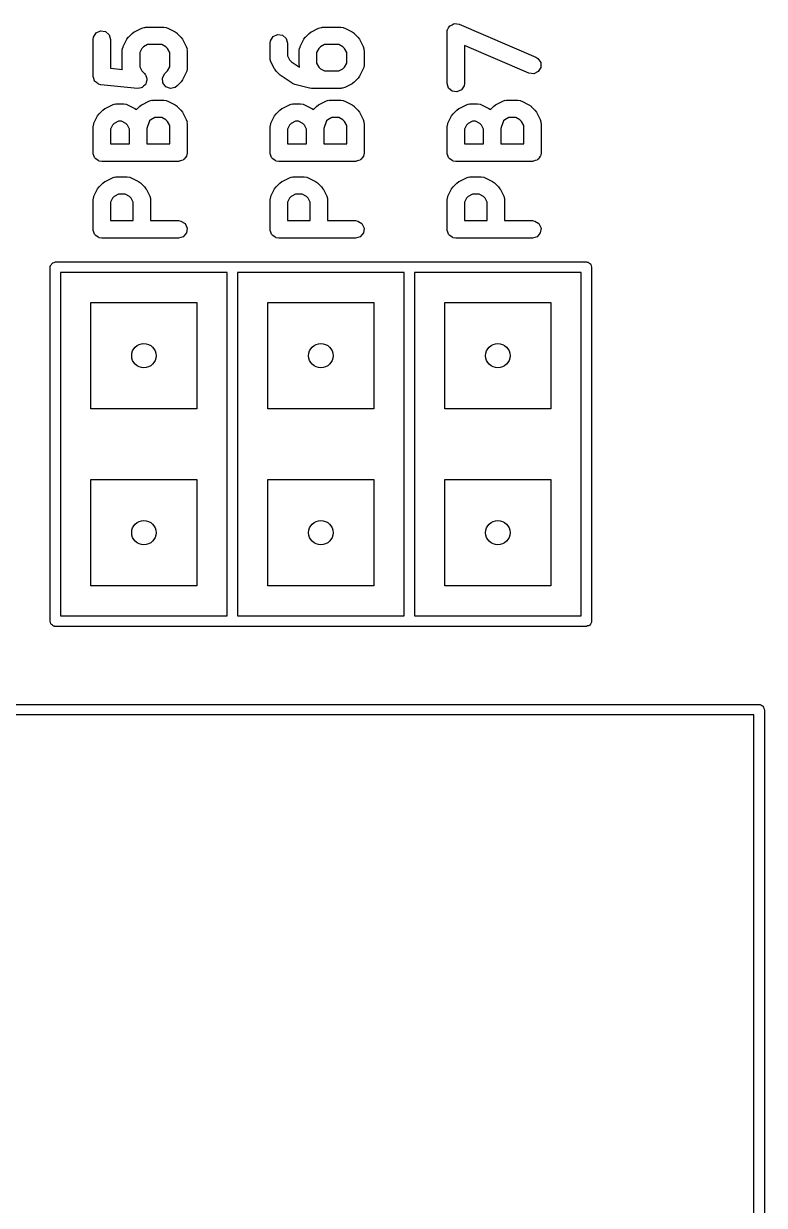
# Model space of a CAD drawing. Extents: x 0.02 to 3.19, y 0.04 to 3.94.
# Drawn here: x 2.407 to 2.826, y 3.27 to 3.938 of the extents above; entities that cross this region are included whole.
import ezdxf

# ---------------------------------------------------------------- set-up
doc = ezdxf.new("R2010")
doc.units = 0
doc.header["$MEASUREMENT"] = 0
doc.layers.add('BLACK', color=7, linetype='CONTINUOUS')

msp = doc.modelspace()

# ---------------------------------------------------------------- linework, layer by layer
at = {"layer": 'BLACK', "linetype": 'CONTINUOUS'}
for p, q in [((2.44799, 3.93234), (2.45052, 3.93349)), ((2.45052, 3.93349), (2.45326, 3.93309)), ((2.45326, 3.93309), (2.45536, 3.93128)), ((2.46836, 3.9321), (2.46948, 3.93294)), ((2.46948, 3.93294), (2.46957, 3.93296)), ((2.46957, 3.93296), (2.46964, 3.93302)), ((2.46964, 3.93302), (2.47376, 3.93508)), ((2.47376, 3.93508), (2.47509, 3.93552)), ((2.47509, 3.93552), (2.47553, 3.93548)), ((2.47553, 3.93548), (2.47596, 3.9356)), ((2.47596, 3.9356), (2.48627, 3.9356)), ((2.48627, 3.9356), (2.48766, 3.9354)), ((2.48766, 3.9354), (2.48804, 3.93516)), ((2.48804, 3.93516), (2.48847, 3.93508)), ((2.48847, 3.93508), (2.4926, 3.93302)), ((2.4926, 3.93302), (2.49375, 3.93222)), ((2.56836, 3.9321), (2.56948, 3.93294)), ((2.56948, 3.93294), (2.56957, 3.93296)), ((2.56957, 3.93296), (2.56964, 3.93302)), ((2.56964, 3.93302), (2.57376, 3.93508)), ((2.57376, 3.93508), (2.57509, 3.93552)), ((2.57509, 3.93552), (2.57553, 3.93548)), ((2.57553, 3.93548), (2.57596, 3.9356)), ((2.57596, 3.9356), (2.58627, 3.9356)), ((2.58627, 3.9356), (2.58766, 3.9354)), ((2.58766, 3.9354), (2.58804, 3.93516)), ((2.58804, 3.93516), (2.58847, 3.93508)), ((2.58847, 3.93508), (2.5926, 3.93302)), ((2.5926, 3.93302), (2.59375, 3.93222)), ((2.64629, 3.93274), (2.64646, 3.93393)), ((2.64629, 3.90387), (2.64629, 3.93274)), ((2.64646, 3.93402), (2.64648, 3.93405)), ((2.64646, 3.93393), (2.64646, 3.93402)), ((2.64648, 3.93405), (2.64649, 3.93413)), ((2.64649, 3.93413), (2.64721, 3.93525)), ((2.64721, 3.93525), (2.64791, 3.93639)), ((2.64791, 3.93639), (2.64796, 3.93641)), ((2.64796, 3.93641), (2.64799, 3.93646)), ((2.64799, 3.93646), (2.6492, 3.93702)), ((2.6492, 3.93702), (2.6504, 3.9376)), ((2.6504, 3.9376), (2.65046, 3.93759)), ((2.65046, 3.93759), (2.65052, 3.93761)), ((2.65052, 3.93761), (2.65183, 3.93742)), ((2.65183, 3.93742), (2.65315, 3.93727)), ((2.65315, 3.93727), (2.69646, 3.91871)), ((2.44629, 3.92862), (2.44649, 3.93)), ((2.44629, 3.908), (2.44629, 3.92862)), ((2.44649, 3.93), (2.44799, 3.93234)), ((2.45536, 3.93128), (2.45614, 3.92862)), ((2.45614, 3.92862), (2.45614, 3.91245)), ((2.46331, 3.92463), (2.46537, 3.92876)), ((2.46537, 3.92876), (2.46617, 3.92991)), ((2.46617, 3.92991), (2.46625, 3.92996)), ((2.46625, 3.92996), (2.4663, 3.93004)), ((2.4663, 3.93004), (2.46836, 3.9321)), ((2.49375, 3.93222), (2.4938, 3.93214)), ((2.4938, 3.93214), (2.49388, 3.9321)), ((2.49388, 3.9321), (2.49594, 3.93004)), ((2.49594, 3.93004), (2.49678, 3.92891)), ((2.49678, 3.92891), (2.4968, 3.92882)), ((2.4968, 3.92882), (2.49686, 3.92876)), ((2.49686, 3.92876), (2.49892, 3.92463)), ((2.54629, 3.92656), (2.54649, 3.92794)), ((2.54629, 3.91831), (2.54629, 3.92656)), ((2.54649, 3.92794), (2.54799, 3.93028)), ((2.54799, 3.93028), (2.55052, 3.93143)), ((2.55052, 3.93143), (2.55326, 3.93103)), ((2.55326, 3.93103), (2.55536, 3.92922)), ((2.55536, 3.92922), (2.55614, 3.92656)), ((2.55614, 3.92656), (2.55614, 3.91947)), ((2.56331, 3.92463), (2.56537, 3.92876)), ((2.56537, 3.92876), (2.56617, 3.92991)), ((2.56617, 3.92991), (2.56625, 3.92996)), ((2.56625, 3.92996), (2.5663, 3.93004)), ((2.5663, 3.93004), (2.56836, 3.9321)), ((2.59375, 3.93222), (2.5938, 3.93214)), ((2.5938, 3.93214), (2.59388, 3.9321)), ((2.59388, 3.9321), (2.59594, 3.93004)), ((2.59594, 3.93004), (2.59678, 3.92891)), ((2.59678, 3.92891), (2.5968, 3.92882)), ((2.5968, 3.92882), (2.59686, 3.92876)), ((2.59686, 3.92876), (2.59892, 3.92463)), ((2.46279, 3.92243), (2.46299, 3.92382)), ((2.46279, 3.91212), (2.46279, 3.92243)), ((2.46299, 3.92382), (2.46323, 3.92419)), ((2.46323, 3.92419), (2.46331, 3.92463)), ((2.47382, 3.92364), (2.47263, 3.92127)), ((2.47263, 3.92127), (2.47263, 3.91328)), ((2.47475, 3.92457), (2.47382, 3.92364)), ((2.47712, 3.92576), (2.47475, 3.92457)), ((2.48511, 3.92576), (2.47712, 3.92576)), ((2.48748, 3.92457), (2.48511, 3.92576)), ((2.48842, 3.92364), (2.48748, 3.92457)), ((2.4896, 3.92127), (2.48842, 3.92364)), ((2.4896, 3.91328), (2.4896, 3.92127)), ((2.49892, 3.92463), (2.49937, 3.9233)), ((2.49937, 3.9233), (2.49932, 3.92286)), ((2.49932, 3.92286), (2.49944, 3.92243)), ((2.49944, 3.92243), (2.49944, 3.91212)), ((2.55614, 3.91947), (2.55732, 3.9171)), ((2.56279, 3.92243), (2.56299, 3.92382)), ((2.56279, 3.91418), (2.56279, 3.92243)), ((2.56299, 3.92382), (2.56323, 3.92419)), ((2.56323, 3.92419), (2.56331, 3.92463)), ((2.57382, 3.92364), (2.57263, 3.92127)), ((2.57263, 3.92127), (2.57263, 3.91534)), ((2.57475, 3.92457), (2.57382, 3.92364)), ((2.57712, 3.92576), (2.57475, 3.92457)), ((2.58511, 3.92576), (2.57712, 3.92576)), ((2.58748, 3.92457), (2.58511, 3.92576)), ((2.58842, 3.92364), (2.58748, 3.92457)), ((2.5896, 3.92127), (2.58842, 3.92364)), ((2.5896, 3.91534), (2.5896, 3.92127)), ((2.59892, 3.92463), (2.59937, 3.9233)), ((2.59937, 3.9233), (2.59932, 3.92286)), ((2.59932, 3.92286), (2.59944, 3.92243)), ((2.59944, 3.92243), (2.59944, 3.91418)), ((2.69258, 3.90966), (2.65614, 3.92528)), ((2.65614, 3.92528), (2.65614, 3.90387)), ((2.47263, 3.91328), (2.47382, 3.91091)), ((2.48842, 3.91091), (2.4896, 3.91328)), ((2.54642, 3.91788), (2.54629, 3.91831)), ((2.54637, 3.91744), (2.54642, 3.91788)), ((2.54681, 3.91611), (2.54637, 3.91744)), ((2.54888, 3.91198), (2.54681, 3.91611)), ((2.55732, 3.9171), (2.55848, 3.91594)), ((2.55848, 3.91594), (2.563, 3.91293)), ((2.56292, 3.91375), (2.56279, 3.91418)), ((2.56287, 3.91331), (2.56292, 3.91375)), ((2.563, 3.91293), (2.56287, 3.91331)), ((2.57263, 3.91534), (2.57382, 3.91297)), ((2.57382, 3.91297), (2.57475, 3.91204)), ((2.58748, 3.91204), (2.58842, 3.91297)), ((2.58842, 3.91297), (2.5896, 3.91534)), ((2.59924, 3.9128), (2.599, 3.91242)), ((2.59944, 3.91418), (2.59924, 3.9128)), ((2.69646, 3.91871), (2.69766, 3.91798)), ((2.69766, 3.91798), (2.69921, 3.91568)), ((2.69928, 3.91291), (2.69783, 3.91054)), ((2.69921, 3.91568), (2.69928, 3.91291)), ((2.44633, 3.90789), (2.44629, 3.908)), ((2.4463, 3.90778), (2.44633, 3.90789)), ((2.44671, 3.90657), (2.4463, 3.90778)), ((2.44708, 3.90534), (2.44671, 3.90657)), ((2.45614, 3.91245), (2.46289, 3.91177)), ((2.46289, 3.91177), (2.46279, 3.91212)), ((2.47382, 3.91091), (2.47532, 3.90941)), ((2.47532, 3.90941), (2.47571, 3.90889)), ((2.47571, 3.90889), (2.47586, 3.90877)), ((2.47586, 3.90877), (2.47591, 3.90862)), ((2.47591, 3.90862), (2.47616, 3.90829)), ((2.47616, 3.90829), (2.47639, 3.9072)), ((2.47639, 3.9072), (2.47675, 3.90615)), ((2.47675, 3.90615), (2.47669, 3.90587)), ((2.47669, 3.90587), (2.47675, 3.90558)), ((2.48559, 3.90698), (2.48692, 3.90941)), ((2.48579, 3.90421), (2.48559, 3.90698)), ((2.48692, 3.90941), (2.48842, 3.91091)), ((2.49892, 3.90992), (2.49686, 3.9058)), ((2.499, 3.91036), (2.49892, 3.90992)), ((2.49924, 3.91073), (2.499, 3.91036)), ((2.49944, 3.91212), (2.49924, 3.91073)), ((2.54894, 3.91191), (2.54888, 3.91198)), ((2.54896, 3.91182), (2.54894, 3.91191)), ((2.5498, 3.9107), (2.54896, 3.91182)), ((2.55186, 3.90864), (2.5498, 3.9107)), ((2.55202, 3.90855), (2.55186, 3.90864)), ((2.55261, 3.90803), (2.55202, 3.90855)), ((2.5588, 3.9039), (2.55261, 3.90803)), ((2.57475, 3.91204), (2.57712, 3.91085)), ((2.57712, 3.91085), (2.58511, 3.91085)), ((2.58511, 3.91085), (2.58748, 3.91204)), ((2.59594, 3.90658), (2.59388, 3.90452)), ((2.59598, 3.90666), (2.59594, 3.90658)), ((2.59606, 3.90671), (2.59598, 3.90666)), ((2.59686, 3.90786), (2.59606, 3.90671)), ((2.59892, 3.91198), (2.59686, 3.90786)), ((2.599, 3.91242), (2.59892, 3.91198)), ((2.69534, 3.90933), (2.69258, 3.90966)), ((2.69783, 3.91054), (2.69534, 3.90933)), ((2.44716, 3.90526), (2.44708, 3.90534)), ((2.44719, 3.90516), (2.44716, 3.90526)), ((2.4482, 3.90436), (2.44719, 3.90516)), ((2.44917, 3.90352), (2.4482, 3.90436)), ((2.44928, 3.9035), (2.44917, 3.90352)), ((2.44937, 3.90344), (2.44928, 3.9035)), ((2.45073, 3.9031), (2.44937, 3.90344)), ((2.47135, 3.90104), (2.45073, 3.9031)), ((2.47245, 3.90124), (2.47135, 3.90104)), ((2.47356, 3.90132), (2.47245, 3.90124)), ((2.47379, 3.9015), (2.47356, 3.90132)), ((2.47407, 3.90155), (2.47379, 3.9015)), ((2.47488, 3.90232), (2.47407, 3.90155)), ((2.47578, 3.90298), (2.47488, 3.90232)), ((2.47588, 3.90326), (2.47578, 3.90298)), ((2.47609, 3.90345), (2.47588, 3.90326)), ((2.47636, 3.90454), (2.47609, 3.90345)), ((2.47675, 3.90558), (2.47636, 3.90454)), ((2.48745, 3.90199), (2.48579, 3.90421)), ((2.49005, 3.90102), (2.48745, 3.90199)), ((2.49276, 3.90161), (2.49005, 3.90102)), ((2.49388, 3.90245), (2.49276, 3.90161)), ((2.49594, 3.90452), (2.49388, 3.90245)), ((2.49598, 3.9046), (2.49594, 3.90452)), ((2.49606, 3.90464), (2.49598, 3.9046)), ((2.49686, 3.9058), (2.49606, 3.90464)), ((2.55894, 3.90386), (2.5588, 3.9039)), ((2.55904, 3.90375), (2.55894, 3.90386)), ((2.56033, 3.90322), (2.55904, 3.90375)), ((2.56858, 3.90116), (2.56033, 3.90322)), ((2.56872, 3.90116), (2.56858, 3.90116)), ((2.56978, 3.90101), (2.56872, 3.90116)), ((2.58627, 3.90101), (2.56978, 3.90101)), ((2.5867, 3.90114), (2.58627, 3.90101)), ((2.58715, 3.90109), (2.5867, 3.90114)), ((2.58847, 3.90153), (2.58715, 3.90109)), ((2.5926, 3.90359), (2.58847, 3.90153)), ((2.59267, 3.90366), (2.5926, 3.90359)), ((2.59276, 3.90368), (2.59267, 3.90366)), ((2.59388, 3.90452), (2.59276, 3.90368)), ((2.64708, 3.90121), (2.64629, 3.90387)), ((2.64917, 3.89939), (2.64708, 3.90121)), ((2.65192, 3.899), (2.64917, 3.89939)), ((2.65444, 3.90015), (2.65192, 3.899)), ((2.65594, 3.90248), (2.65444, 3.90015)), ((2.65614, 3.90387), (2.65594, 3.90248)), ((2.47376, 3.89178), (2.47789, 3.89384)), ((2.47789, 3.89384), (2.47922, 3.89428)), ((2.47922, 3.89428), (2.47966, 3.89423)), ((2.47966, 3.89423), (2.48009, 3.89436)), ((2.48009, 3.89436), (2.48627, 3.89436)), ((2.48627, 3.89436), (2.48766, 3.89416)), ((2.48766, 3.89416), (2.48804, 3.89392)), ((2.48804, 3.89392), (2.48847, 3.89384)), ((2.48847, 3.89384), (2.4926, 3.89178)), ((2.57376, 3.89178), (2.57789, 3.89384)), ((2.57789, 3.89384), (2.57922, 3.89428)), ((2.57922, 3.89428), (2.57966, 3.89423)), ((2.57966, 3.89423), (2.58009, 3.89436)), ((2.58009, 3.89436), (2.58627, 3.89436)), ((2.58627, 3.89436), (2.58766, 3.89416)), ((2.58766, 3.89416), (2.58804, 3.89392)), ((2.58804, 3.89392), (2.58847, 3.89384)), ((2.58847, 3.89384), (2.5926, 3.89178)), ((2.67376, 3.89178), (2.67789, 3.89384)), ((2.67789, 3.89384), (2.67922, 3.89428)), ((2.67922, 3.89428), (2.67966, 3.89423)), ((2.67966, 3.89423), (2.68009, 3.89436)), ((2.68009, 3.89436), (2.68627, 3.89436)), ((2.68627, 3.89436), (2.68766, 3.89416)), ((2.68766, 3.89416), (2.68804, 3.89392)), ((2.68804, 3.89392), (2.68847, 3.89384)), ((2.68847, 3.89384), (2.6926, 3.89178)), ((2.44888, 3.88545), (2.44967, 3.8866)), ((2.44967, 3.8866), (2.44975, 3.88665)), ((2.44975, 3.88665), (2.4498, 3.88673)), ((2.4498, 3.88673), (2.45186, 3.88879)), ((2.45186, 3.88879), (2.45298, 3.88963)), ((2.45298, 3.88963), (2.45307, 3.88965)), ((2.45307, 3.88965), (2.45314, 3.88971)), ((2.45314, 3.88971), (2.45726, 3.89178)), ((2.45726, 3.89178), (2.45859, 3.89222)), ((2.45859, 3.89222), (2.45904, 3.89217)), ((2.45904, 3.89217), (2.45946, 3.89229)), ((2.45946, 3.89229), (2.46359, 3.89229)), ((2.46359, 3.89229), (2.46498, 3.8921)), ((2.46498, 3.8921), (2.46535, 3.89185)), ((2.46535, 3.89185), (2.46579, 3.89178)), ((2.46579, 3.89178), (2.46991, 3.88971)), ((2.46991, 3.88971), (2.47076, 3.88913)), ((2.47076, 3.88913), (2.47248, 3.89085)), ((2.47248, 3.89085), (2.4736, 3.89169)), ((2.4736, 3.89169), (2.47369, 3.89171)), ((2.47369, 3.89171), (2.47376, 3.89178)), ((2.4926, 3.89178), (2.49375, 3.89098)), ((2.49375, 3.89098), (2.4938, 3.8909)), ((2.4938, 3.8909), (2.49388, 3.89085)), ((2.49388, 3.89085), (2.49594, 3.88879)), ((2.49594, 3.88879), (2.49678, 3.88767)), ((2.49678, 3.88767), (2.4968, 3.88758)), ((2.4968, 3.88758), (2.49686, 3.88751)), ((2.49686, 3.88751), (2.49892, 3.88339)), ((2.54888, 3.88545), (2.54967, 3.8866)), ((2.54967, 3.8866), (2.54975, 3.88665)), ((2.54975, 3.88665), (2.5498, 3.88673)), ((2.5498, 3.88673), (2.55186, 3.88879)), ((2.55186, 3.88879), (2.55298, 3.88963)), ((2.55298, 3.88963), (2.55307, 3.88965)), ((2.55307, 3.88965), (2.55314, 3.88971)), ((2.55314, 3.88971), (2.55726, 3.89178)), ((2.55726, 3.89178), (2.55859, 3.89222)), ((2.55859, 3.89222), (2.55904, 3.89217)), ((2.55904, 3.89217), (2.55946, 3.89229)), ((2.55946, 3.89229), (2.56359, 3.89229)), ((2.56359, 3.89229), (2.56498, 3.8921)), ((2.56498, 3.8921), (2.56535, 3.89185)), ((2.56535, 3.89185), (2.56579, 3.89178)), ((2.56579, 3.89178), (2.56991, 3.88971)), ((2.56991, 3.88971), (2.57076, 3.88913)), ((2.57076, 3.88913), (2.57248, 3.89085)), ((2.57248, 3.89085), (2.5736, 3.89169)), ((2.5736, 3.89169), (2.57369, 3.89171)), ((2.57369, 3.89171), (2.57376, 3.89178)), ((2.5926, 3.89178), (2.59375, 3.89098)), ((2.59375, 3.89098), (2.5938, 3.8909)), ((2.5938, 3.8909), (2.59388, 3.89085)), ((2.59388, 3.89085), (2.59594, 3.88879)), ((2.59594, 3.88879), (2.59678, 3.88767)), ((2.59678, 3.88767), (2.5968, 3.88758)), ((2.5968, 3.88758), (2.59686, 3.88751)), ((2.59686, 3.88751), (2.59892, 3.88339)), ((2.64888, 3.88545), (2.64967, 3.8866)), ((2.64967, 3.8866), (2.64975, 3.88665)), ((2.64975, 3.88665), (2.6498, 3.88673)), ((2.6498, 3.88673), (2.65186, 3.88879)), ((2.65186, 3.88879), (2.65298, 3.88963)), ((2.65298, 3.88963), (2.65307, 3.88965)), ((2.65307, 3.88965), (2.65314, 3.88971)), ((2.65314, 3.88971), (2.65726, 3.89178)), ((2.65726, 3.89178), (2.65859, 3.89222)), ((2.65859, 3.89222), (2.65904, 3.89217)), ((2.65904, 3.89217), (2.65946, 3.89229)), ((2.65946, 3.89229), (2.66359, 3.89229)), ((2.66359, 3.89229), (2.66498, 3.8921)), ((2.66498, 3.8921), (2.66535, 3.89185)), ((2.66535, 3.89185), (2.66579, 3.89178)), ((2.66579, 3.89178), (2.66991, 3.88971)), ((2.66991, 3.88971), (2.67076, 3.88913)), ((2.67076, 3.88913), (2.67248, 3.89085)), ((2.67248, 3.89085), (2.6736, 3.89169)), ((2.6736, 3.89169), (2.67369, 3.89171)), ((2.67369, 3.89171), (2.67376, 3.89178)), ((2.6926, 3.89178), (2.69375, 3.89098)), ((2.69375, 3.89098), (2.6938, 3.8909)), ((2.6938, 3.8909), (2.69388, 3.89085)), ((2.69388, 3.89085), (2.69594, 3.88879)), ((2.69594, 3.88879), (2.69678, 3.88767)), ((2.69678, 3.88767), (2.6968, 3.88758)), ((2.6968, 3.88758), (2.69686, 3.88751)), ((2.69686, 3.88751), (2.69892, 3.88339)), ((2.44629, 3.87912), (2.44649, 3.88051)), ((2.44629, 3.86469), (2.44629, 3.87912)), ((2.44649, 3.88051), (2.44674, 3.88089)), ((2.44674, 3.88089), (2.44681, 3.88133)), ((2.44681, 3.88133), (2.44888, 3.88545)), ((2.45732, 3.88033), (2.45614, 3.87796)), ((2.45826, 3.88127), (2.45732, 3.88033)), ((2.46063, 3.88245), (2.45826, 3.88127)), ((2.46243, 3.88245), (2.46063, 3.88245)), ((2.4648, 3.88127), (2.46243, 3.88245)), ((2.46573, 3.88033), (2.4648, 3.88127)), ((2.46692, 3.87796), (2.46573, 3.88033)), ((2.4782, 3.88265), (2.47676, 3.87833)), ((2.47888, 3.88333), (2.4782, 3.88265)), ((2.48125, 3.88451), (2.47888, 3.88333)), ((2.48511, 3.88451), (2.48125, 3.88451)), ((2.48748, 3.88333), (2.48511, 3.88451)), ((2.48842, 3.8824), (2.48748, 3.88333)), ((2.4896, 3.88003), (2.48842, 3.8824)), ((2.4896, 3.86961), (2.4896, 3.88003)), ((2.49892, 3.88339), (2.49937, 3.88206)), ((2.49937, 3.88206), (2.49932, 3.88161)), ((2.49932, 3.88161), (2.49944, 3.88119)), ((2.49944, 3.88119), (2.49944, 3.86469)), ((2.54629, 3.87912), (2.54649, 3.88051)), ((2.54629, 3.86469), (2.54629, 3.87912)), ((2.54649, 3.88051), (2.54674, 3.88089)), ((2.54674, 3.88089), (2.54681, 3.88133)), ((2.54681, 3.88133), (2.54888, 3.88545)), ((2.55732, 3.88033), (2.55614, 3.87796)), ((2.55826, 3.88127), (2.55732, 3.88033)), ((2.56063, 3.88245), (2.55826, 3.88127)), ((2.56243, 3.88245), (2.56063, 3.88245)), ((2.5648, 3.88127), (2.56243, 3.88245)), ((2.56573, 3.88033), (2.5648, 3.88127)), ((2.56692, 3.87796), (2.56573, 3.88033)), ((2.5782, 3.88265), (2.57676, 3.87833)), ((2.57888, 3.88333), (2.5782, 3.88265)), ((2.58125, 3.88451), (2.57888, 3.88333)), ((2.58511, 3.88451), (2.58125, 3.88451)), ((2.58748, 3.88333), (2.58511, 3.88451)), ((2.58842, 3.8824), (2.58748, 3.88333)), ((2.5896, 3.88003), (2.58842, 3.8824)), ((2.5896, 3.86961), (2.5896, 3.88003)), ((2.59892, 3.88339), (2.59937, 3.88206)), ((2.59937, 3.88206), (2.59932, 3.88161)), ((2.59932, 3.88161), (2.59944, 3.88119)), ((2.59944, 3.88119), (2.59944, 3.86469)), ((2.64629, 3.87912), (2.64649, 3.88051)), ((2.64629, 3.86469), (2.64629, 3.87912)), ((2.64649, 3.88051), (2.64674, 3.88089)), ((2.64674, 3.88089), (2.64681, 3.88133)), ((2.64681, 3.88133), (2.64888, 3.88545)), ((2.65732, 3.88033), (2.65614, 3.87796)), ((2.65826, 3.88127), (2.65732, 3.88033)), ((2.66063, 3.88245), (2.65826, 3.88127)), ((2.66243, 3.88245), (2.66063, 3.88245)), ((2.6648, 3.88127), (2.66243, 3.88245)), ((2.66573, 3.88033), (2.6648, 3.88127)), ((2.66692, 3.87796), (2.66573, 3.88033)), ((2.6782, 3.88265), (2.67676, 3.87833)), ((2.67888, 3.88333), (2.6782, 3.88265)), ((2.68125, 3.88451), (2.67888, 3.88333)), ((2.68511, 3.88451), (2.68125, 3.88451)), ((2.68748, 3.88333), (2.68511, 3.88451)), ((2.68842, 3.8824), (2.68748, 3.88333)), ((2.6896, 3.88003), (2.68842, 3.8824)), ((2.6896, 3.86961), (2.6896, 3.88003)), ((2.69892, 3.88339), (2.69937, 3.88206)), ((2.69937, 3.88206), (2.69932, 3.88161)), ((2.69932, 3.88161), (2.69944, 3.88119)), ((2.69944, 3.88119), (2.69944, 3.86469)), ((2.45614, 3.87796), (2.45614, 3.86961)), ((2.46692, 3.86961), (2.46692, 3.87796)), ((2.47676, 3.87833), (2.47676, 3.86961)), ((2.55614, 3.87796), (2.55614, 3.86961)), ((2.56692, 3.86961), (2.56692, 3.87796)), ((2.57676, 3.87833), (2.57676, 3.86961)), ((2.65614, 3.87796), (2.65614, 3.86961)), ((2.66692, 3.86961), (2.66692, 3.87796)), ((2.67676, 3.87833), (2.67676, 3.86961)), ((2.45614, 3.86961), (2.46692, 3.86961)), ((2.47676, 3.86961), (2.4896, 3.86961)), ((2.55614, 3.86961), (2.56692, 3.86961)), ((2.57676, 3.86961), (2.5896, 3.86961)), ((2.65614, 3.86961), (2.66692, 3.86961)), ((2.67676, 3.86961), (2.6896, 3.86961)), ((2.4464, 3.86434), (2.44629, 3.86469)), ((2.44634, 3.86399), (2.4464, 3.86434)), ((2.44678, 3.86303), (2.44634, 3.86399)), ((2.44708, 3.86203), (2.44678, 3.86303)), ((2.44735, 3.86179), (2.44708, 3.86203)), ((2.4475, 3.86147), (2.44735, 3.86179)), ((2.44838, 3.8609), (2.4475, 3.86147)), ((2.44917, 3.86021), (2.44838, 3.8609)), ((2.44953, 3.86016), (2.44917, 3.86021)), ((2.44983, 3.85997), (2.44953, 3.86016)), ((2.45122, 3.85977), (2.44983, 3.85997)), ((2.49452, 3.85977), (2.45122, 3.85977)), ((2.49487, 3.85987), (2.49452, 3.85977)), ((2.49522, 3.85982), (2.49487, 3.85987)), ((2.49618, 3.86025), (2.49522, 3.85982)), ((2.49718, 3.86055), (2.49618, 3.86025)), ((2.49742, 3.86082), (2.49718, 3.86055)), ((2.49775, 3.86097), (2.49742, 3.86082)), ((2.49831, 3.86185), (2.49775, 3.86097)), ((2.499, 3.86264), (2.49831, 3.86185)), ((2.49905, 3.863), (2.499, 3.86264)), ((2.49924, 3.8633), (2.49905, 3.863)), ((2.49944, 3.86469), (2.49924, 3.8633)), ((2.5464, 3.86434), (2.54629, 3.86469)), ((2.54634, 3.86399), (2.5464, 3.86434)), ((2.54678, 3.86303), (2.54634, 3.86399)), ((2.54708, 3.86203), (2.54678, 3.86303)), ((2.54735, 3.86179), (2.54708, 3.86203)), ((2.5475, 3.86147), (2.54735, 3.86179)), ((2.54838, 3.8609), (2.5475, 3.86147)), ((2.54917, 3.86021), (2.54838, 3.8609)), ((2.54953, 3.86016), (2.54917, 3.86021)), ((2.54983, 3.85997), (2.54953, 3.86016)), ((2.55122, 3.85977), (2.54983, 3.85997)), ((2.59452, 3.85977), (2.55122, 3.85977)), ((2.59487, 3.85987), (2.59452, 3.85977)), ((2.59522, 3.85982), (2.59487, 3.85987)), ((2.59618, 3.86025), (2.59522, 3.85982)), ((2.59718, 3.86055), (2.59618, 3.86025)), ((2.59742, 3.86082), (2.59718, 3.86055)), ((2.59775, 3.86097), (2.59742, 3.86082)), ((2.59831, 3.86185), (2.59775, 3.86097)), ((2.599, 3.86264), (2.59831, 3.86185)), ((2.59905, 3.863), (2.599, 3.86264)), ((2.59924, 3.8633), (2.59905, 3.863)), ((2.59944, 3.86469), (2.59924, 3.8633)), ((2.6464, 3.86434), (2.64629, 3.86469)), ((2.64634, 3.86399), (2.6464, 3.86434)), ((2.64678, 3.86303), (2.64634, 3.86399)), ((2.64708, 3.86203), (2.64678, 3.86303)), ((2.64735, 3.86179), (2.64708, 3.86203)), ((2.6475, 3.86147), (2.64735, 3.86179)), ((2.64838, 3.8609), (2.6475, 3.86147)), ((2.64917, 3.86021), (2.64838, 3.8609)), ((2.64953, 3.86016), (2.64917, 3.86021)), ((2.64983, 3.85997), (2.64953, 3.86016)), ((2.65122, 3.85977), (2.64983, 3.85997)), ((2.69452, 3.85977), (2.65122, 3.85977)), ((2.69487, 3.85987), (2.69452, 3.85977)), ((2.69522, 3.85982), (2.69487, 3.85987)), ((2.69618, 3.86025), (2.69522, 3.85982)), ((2.69718, 3.86055), (2.69618, 3.86025)), ((2.69742, 3.86082), (2.69718, 3.86055)), ((2.69775, 3.86097), (2.69742, 3.86082)), ((2.69831, 3.86185), (2.69775, 3.86097)), ((2.699, 3.86264), (2.69831, 3.86185)), ((2.69905, 3.863), (2.699, 3.86264)), ((2.69924, 3.8633), (2.69905, 3.863)), ((2.69944, 3.86469), (2.69924, 3.8633)), ((2.4498, 3.84548), (2.45186, 3.84755)), ((2.45186, 3.84755), (2.45298, 3.84839)), ((2.45298, 3.84839), (2.45307, 3.84841)), ((2.45307, 3.84841), (2.45314, 3.84847)), ((2.45314, 3.84847), (2.45726, 3.85053)), ((2.45726, 3.85053), (2.45859, 3.85097)), ((2.45859, 3.85097), (2.45904, 3.85092)), ((2.45904, 3.85092), (2.45946, 3.85105)), ((2.45946, 3.85105), (2.46565, 3.85105)), ((2.46565, 3.85105), (2.46704, 3.85085)), ((2.46704, 3.85085), (2.46741, 3.85061)), ((2.46741, 3.85061), (2.46785, 3.85053)), ((2.46785, 3.85053), (2.47198, 3.84847)), ((2.47198, 3.84847), (2.47313, 3.84767)), ((2.47313, 3.84767), (2.47317, 3.84759)), ((2.47317, 3.84759), (2.47326, 3.84755)), ((2.47326, 3.84755), (2.47532, 3.84548)), ((2.5498, 3.84548), (2.55186, 3.84755)), ((2.55186, 3.84755), (2.55298, 3.84839)), ((2.55298, 3.84839), (2.55307, 3.84841)), ((2.55307, 3.84841), (2.55314, 3.84847)), ((2.55314, 3.84847), (2.55726, 3.85053)), ((2.55726, 3.85053), (2.55859, 3.85097)), ((2.55859, 3.85097), (2.55904, 3.85092)), ((2.55904, 3.85092), (2.55946, 3.85105)), ((2.55946, 3.85105), (2.56565, 3.85105)), ((2.56565, 3.85105), (2.56704, 3.85085)), ((2.56704, 3.85085), (2.56741, 3.85061)), ((2.56741, 3.85061), (2.56785, 3.85053)), ((2.56785, 3.85053), (2.57198, 3.84847)), ((2.57198, 3.84847), (2.57313, 3.84767)), ((2.57313, 3.84767), (2.57317, 3.84759)), ((2.57317, 3.84759), (2.57326, 3.84755)), ((2.57326, 3.84755), (2.57532, 3.84548)), ((2.6498, 3.84548), (2.65186, 3.84755)), ((2.65186, 3.84755), (2.65298, 3.84839)), ((2.65298, 3.84839), (2.65307, 3.84841)), ((2.65307, 3.84841), (2.65314, 3.84847)), ((2.65314, 3.84847), (2.65726, 3.85053)), ((2.65726, 3.85053), (2.65859, 3.85097)), ((2.65859, 3.85097), (2.65904, 3.85092)), ((2.65904, 3.85092), (2.65946, 3.85105)), ((2.65946, 3.85105), (2.66565, 3.85105)), ((2.66565, 3.85105), (2.66704, 3.85085)), ((2.66704, 3.85085), (2.66741, 3.85061)), ((2.66741, 3.85061), (2.66785, 3.85053)), ((2.66785, 3.85053), (2.67198, 3.84847)), ((2.67198, 3.84847), (2.67313, 3.84767)), ((2.67313, 3.84767), (2.67317, 3.84759)), ((2.67317, 3.84759), (2.67326, 3.84755)), ((2.67326, 3.84755), (2.67532, 3.84548)), ((2.44629, 3.83788), (2.44649, 3.83927)), ((2.44649, 3.83927), (2.44674, 3.83964)), ((2.44674, 3.83964), (2.44681, 3.84008)), ((2.44681, 3.84008), (2.44888, 3.84421)), ((2.44888, 3.84421), (2.44967, 3.84536)), ((2.44967, 3.84536), (2.44975, 3.8454)), ((2.44975, 3.8454), (2.4498, 3.84548)), ((2.45732, 3.83909), (2.45614, 3.83672)), ((2.45826, 3.84002), (2.45732, 3.83909)), ((2.46063, 3.84121), (2.45826, 3.84002)), ((2.46449, 3.84121), (2.46063, 3.84121)), ((2.46686, 3.84002), (2.46449, 3.84121)), ((2.46779, 3.83909), (2.46686, 3.84002)), ((2.46898, 3.83672), (2.46779, 3.83909)), ((2.47532, 3.84548), (2.47616, 3.84436)), ((2.47616, 3.84436), (2.47618, 3.84427)), ((2.47618, 3.84427), (2.47624, 3.84421)), ((2.47624, 3.84421), (2.4783, 3.84008)), ((2.4783, 3.84008), (2.47874, 3.83875)), ((2.54629, 3.83788), (2.54649, 3.83927)), ((2.54649, 3.83927), (2.54674, 3.83964)), ((2.54674, 3.83964), (2.54681, 3.84008)), ((2.54681, 3.84008), (2.54888, 3.84421)), ((2.54888, 3.84421), (2.54967, 3.84536)), ((2.54967, 3.84536), (2.54975, 3.8454)), ((2.54975, 3.8454), (2.5498, 3.84548)), ((2.55732, 3.83909), (2.55614, 3.83672)), ((2.55826, 3.84002), (2.55732, 3.83909)), ((2.56063, 3.84121), (2.55826, 3.84002)), ((2.56449, 3.84121), (2.56063, 3.84121)), ((2.56686, 3.84002), (2.56449, 3.84121)), ((2.56779, 3.83909), (2.56686, 3.84002)), ((2.56898, 3.83672), (2.56779, 3.83909)), ((2.57532, 3.84548), (2.57616, 3.84436)), ((2.57616, 3.84436), (2.57618, 3.84427)), ((2.57618, 3.84427), (2.57624, 3.84421)), ((2.57624, 3.84421), (2.5783, 3.84008)), ((2.5783, 3.84008), (2.57874, 3.83875)), ((2.64629, 3.83788), (2.64649, 3.83927)), ((2.64649, 3.83927), (2.64674, 3.83964)), ((2.64674, 3.83964), (2.64681, 3.84008)), ((2.64681, 3.84008), (2.64888, 3.84421)), ((2.64888, 3.84421), (2.64967, 3.84536)), ((2.64967, 3.84536), (2.64975, 3.8454)), ((2.64975, 3.8454), (2.6498, 3.84548)), ((2.65732, 3.83909), (2.65614, 3.83672)), ((2.65826, 3.84002), (2.65732, 3.83909)), ((2.66063, 3.84121), (2.65826, 3.84002)), ((2.66449, 3.84121), (2.66063, 3.84121)), ((2.66686, 3.84002), (2.66449, 3.84121)), ((2.66779, 3.83909), (2.66686, 3.84002)), ((2.66898, 3.83672), (2.66779, 3.83909)), ((2.67532, 3.84548), (2.67616, 3.84436)), ((2.67616, 3.84436), (2.67618, 3.84427)), ((2.67618, 3.84427), (2.67624, 3.84421)), ((2.67624, 3.84421), (2.6783, 3.84008)), ((2.6783, 3.84008), (2.67874, 3.83875)), ((2.44629, 3.82138), (2.44629, 3.83788)), ((2.45614, 3.83672), (2.45614, 3.8263)), ((2.46898, 3.8263), (2.46898, 3.83672)), ((2.47874, 3.83875), (2.4787, 3.83831)), ((2.4787, 3.83831), (2.47882, 3.83788)), ((2.47882, 3.83788), (2.47882, 3.8263)), ((2.54629, 3.82138), (2.54629, 3.83788)), ((2.55614, 3.83672), (2.55614, 3.8263)), ((2.56898, 3.8263), (2.56898, 3.83672)), ((2.57874, 3.83875), (2.5787, 3.83831)), ((2.5787, 3.83831), (2.57882, 3.83788)), ((2.57882, 3.83788), (2.57882, 3.8263)), ((2.64629, 3.82138), (2.64629, 3.83788)), ((2.65614, 3.83672), (2.65614, 3.8263)), ((2.66898, 3.8263), (2.66898, 3.83672)), ((2.67874, 3.83875), (2.6787, 3.83831)), ((2.6787, 3.83831), (2.67882, 3.83788)), ((2.67882, 3.83788), (2.67882, 3.8263)), ((2.45614, 3.8263), (2.46898, 3.8263)), ((2.47882, 3.8263), (2.49452, 3.8263)), ((2.49452, 3.8263), (2.49591, 3.8261)), ((2.49591, 3.8261), (2.49824, 3.8246)), ((2.55614, 3.8263), (2.56898, 3.8263)), ((2.57882, 3.8263), (2.59452, 3.8263)), ((2.59452, 3.8263), (2.59591, 3.8261)), ((2.59591, 3.8261), (2.59824, 3.8246)), ((2.65614, 3.8263), (2.66898, 3.8263)), ((2.67882, 3.8263), (2.69452, 3.8263)), ((2.69452, 3.8263), (2.69591, 3.8261)), ((2.69591, 3.8261), (2.69824, 3.8246)), ((2.4464, 3.82104), (2.44629, 3.82138)), ((2.44634, 3.82068), (2.4464, 3.82104)), ((2.44678, 3.81973), (2.44634, 3.82068)), ((2.44708, 3.81872), (2.44678, 3.81973)), ((2.499, 3.81934), (2.49718, 3.81724)), ((2.49824, 3.8246), (2.49939, 3.82208)), ((2.49939, 3.82208), (2.499, 3.81934)), ((2.5464, 3.82104), (2.54629, 3.82138)), ((2.54634, 3.82068), (2.5464, 3.82104)), ((2.54678, 3.81973), (2.54634, 3.82068)), ((2.54708, 3.81872), (2.54678, 3.81973)), ((2.599, 3.81934), (2.59718, 3.81724)), ((2.59824, 3.8246), (2.59939, 3.82208)), ((2.59939, 3.82208), (2.599, 3.81934)), ((2.6464, 3.82104), (2.64629, 3.82138)), ((2.64634, 3.82068), (2.6464, 3.82104)), ((2.64678, 3.81973), (2.64634, 3.82068)), ((2.64708, 3.81872), (2.64678, 3.81973)), ((2.699, 3.81934), (2.69718, 3.81724)), ((2.69824, 3.8246), (2.69939, 3.82208)), ((2.69939, 3.82208), (2.699, 3.81934)), ((2.44735, 3.81849), (2.44708, 3.81872)), ((2.4475, 3.81816), (2.44735, 3.81849)), ((2.44838, 3.81759), (2.4475, 3.81816)), ((2.44917, 3.81691), (2.44838, 3.81759)), ((2.44953, 3.81685), (2.44917, 3.81691)), ((2.44983, 3.81666), (2.44953, 3.81685)), ((2.45122, 3.81646), (2.44983, 3.81666)), ((2.49452, 3.81646), (2.45122, 3.81646)), ((2.49718, 3.81724), (2.49452, 3.81646)), ((2.54735, 3.81849), (2.54708, 3.81872)), ((2.5475, 3.81816), (2.54735, 3.81849)), ((2.54838, 3.81759), (2.5475, 3.81816)), ((2.54917, 3.81691), (2.54838, 3.81759)), ((2.54953, 3.81685), (2.54917, 3.81691)), ((2.54983, 3.81666), (2.54953, 3.81685)), ((2.55122, 3.81646), (2.54983, 3.81666)), ((2.59452, 3.81646), (2.55122, 3.81646)), ((2.59718, 3.81724), (2.59452, 3.81646)), ((2.64735, 3.81849), (2.64708, 3.81872)), ((2.6475, 3.81816), (2.64735, 3.81849)), ((2.64838, 3.81759), (2.6475, 3.81816)), ((2.64917, 3.81691), (2.64838, 3.81759)), ((2.64953, 3.81685), (2.64917, 3.81691)), ((2.64983, 3.81666), (2.64953, 3.81685)), ((2.65122, 3.81646), (2.64983, 3.81666)), ((2.69452, 3.81646), (2.65122, 3.81646)), ((2.69718, 3.81724), (2.69452, 3.81646)), ((2.42205, 3.8), (2.42211, 3.80038)), ((2.42205, 3.6), (2.42205, 3.8)), ((2.42209, 3.80051), (2.42216, 3.80063)), ((2.42211, 3.80038), (2.42209, 3.80051)), ((2.42216, 3.80063), (2.42223, 3.80101)), ((2.42223, 3.80101), (2.42272, 3.8016)), ((2.42272, 3.8016), (2.4231, 3.80226)), ((2.4231, 3.80226), (2.42335, 3.80235)), ((2.42335, 3.80235), (2.42352, 3.80256)), ((2.42352, 3.80256), (2.42428, 3.80269)), ((2.42428, 3.80269), (2.425, 3.80295)), ((2.425, 3.80295), (2.525, 3.80295)), ((2.525, 3.80295), (2.625, 3.80295)), ((2.625, 3.80295), (2.725, 3.80295)), ((2.725, 3.80295), (2.72538, 3.80289)), ((2.72538, 3.80289), (2.72551, 3.80291)), ((2.72551, 3.80291), (2.72563, 3.80284)), ((2.72563, 3.80284), (2.72601, 3.80277)), ((2.72601, 3.80277), (2.7266, 3.80228)), ((2.7266, 3.80228), (2.72726, 3.8019)), ((2.72726, 3.8019), (2.72735, 3.80165)), ((2.72735, 3.80165), (2.72756, 3.80148)), ((2.72756, 3.80148), (2.72769, 3.80072)), ((2.72769, 3.80072), (2.72795, 3.8)), ((2.72795, 3.8), (2.72795, 3.6)), ((2.42795, 3.79705), (2.42795, 3.60295)), ((2.52205, 3.79705), (2.42795, 3.79705)), ((2.52205, 3.60295), (2.52205, 3.79705)), ((2.52795, 3.79705), (2.52795, 3.60295)), ((2.62205, 3.79705), (2.52795, 3.79705)), ((2.62205, 3.60295), (2.62205, 3.79705)), ((2.62795, 3.79705), (2.62795, 3.60295)), ((2.72205, 3.79705), (2.62795, 3.79705)), ((2.72205, 3.60295), (2.72205, 3.79705)), ((2.445, 3.72), (2.445, 3.78)), ((2.445, 3.78), (2.505, 3.78)), ((2.505, 3.78), (2.505, 3.72)), ((2.545, 3.72), (2.545, 3.78)), ((2.545, 3.78), (2.605, 3.78)), ((2.605, 3.78), (2.605, 3.72)), ((2.645, 3.72), (2.645, 3.78)), ((2.645, 3.78), (2.705, 3.78)), ((2.705, 3.78), (2.705, 3.72)), ((2.505, 3.72), (2.445, 3.72)), ((2.605, 3.72), (2.545, 3.72)), ((2.705, 3.72), (2.645, 3.72)), ((2.445, 3.62), (2.445, 3.68)), ((2.445, 3.68), (2.505, 3.68)), ((2.505, 3.68), (2.505, 3.62)), ((2.545, 3.62), (2.545, 3.68)), ((2.545, 3.68), (2.605, 3.68)), ((2.605, 3.68), (2.605, 3.62)), ((2.645, 3.62), (2.645, 3.68)), ((2.645, 3.68), (2.705, 3.68)), ((2.705, 3.68), (2.705, 3.62)), ((2.505, 3.62), (2.445, 3.62)), ((2.605, 3.62), (2.545, 3.62)), ((2.705, 3.62), (2.645, 3.62)), ((2.42231, 3.59928), (2.42205, 3.6)), ((2.42244, 3.59852), (2.42231, 3.59928)), ((2.42795, 3.60295), (2.52205, 3.60295)), ((2.52795, 3.60295), (2.62205, 3.60295)), ((2.62795, 3.60295), (2.72205, 3.60295)), ((2.72777, 3.59899), (2.72728, 3.5984)), ((2.72784, 3.59937), (2.72777, 3.59899)), ((2.72791, 3.59949), (2.72784, 3.59937)), ((2.72795, 3.6), (2.72789, 3.59962)), ((2.72789, 3.59962), (2.72791, 3.59949)), ((2.42265, 3.59835), (2.42244, 3.59852)), ((2.42274, 3.5981), (2.42265, 3.59835)), ((2.4234, 3.59772), (2.42274, 3.5981)), ((2.42399, 3.59723), (2.4234, 3.59772)), ((2.42437, 3.59716), (2.42399, 3.59723)), ((2.42449, 3.59709), (2.42437, 3.59716)), ((2.42462, 3.59711), (2.42449, 3.59709)), ((2.425, 3.59705), (2.42462, 3.59711)), ((2.525, 3.59705), (2.425, 3.59705)), ((2.625, 3.59705), (2.525, 3.59705)), ((2.725, 3.59705), (2.625, 3.59705)), ((2.72572, 3.59731), (2.725, 3.59705)), ((2.72648, 3.59744), (2.72572, 3.59731)), ((2.72665, 3.59765), (2.72648, 3.59744)), ((2.7269, 3.59774), (2.72665, 3.59765)), ((2.72728, 3.5984), (2.7269, 3.59774)), ((0.027362, 3.55295), (2.82264, 3.55295)), ((2.82264, 3.55295), (2.82302, 3.55289)), ((2.82302, 3.55289), (2.82315, 3.55291)), ((2.82315, 3.55291), (2.82326, 3.55284)), ((2.82326, 3.55284), (2.82365, 3.55277)), ((2.82365, 3.55277), (2.82424, 3.55228)), ((2.82424, 3.55228), (2.8249, 3.5519)), ((2.81969, 3.54705), (0.030315, 3.54705)), ((2.81969, 2.05295), (2.81969, 3.54705)), ((2.8249, 3.5519), (2.82499, 3.55165)), ((2.82499, 3.55165), (2.82519, 3.55148)), ((2.82519, 3.55148), (2.82533, 3.55072)), ((2.82533, 3.55072), (2.82559, 3.55)), ((2.82559, 3.55), (2.82559, 2.05))]:
    msp.add_line(p, q, dxfattribs=at)
at = {"layer": 'BLACK'}
for centre in [(2.475, 3.75), (2.575, 3.75), (2.675, 3.75), (2.475, 3.65), (2.575, 3.65), (2.675, 3.65)]:
    msp.add_circle(centre, 0.00689, dxfattribs=at)

doc.saveas('drawing.dxf')
